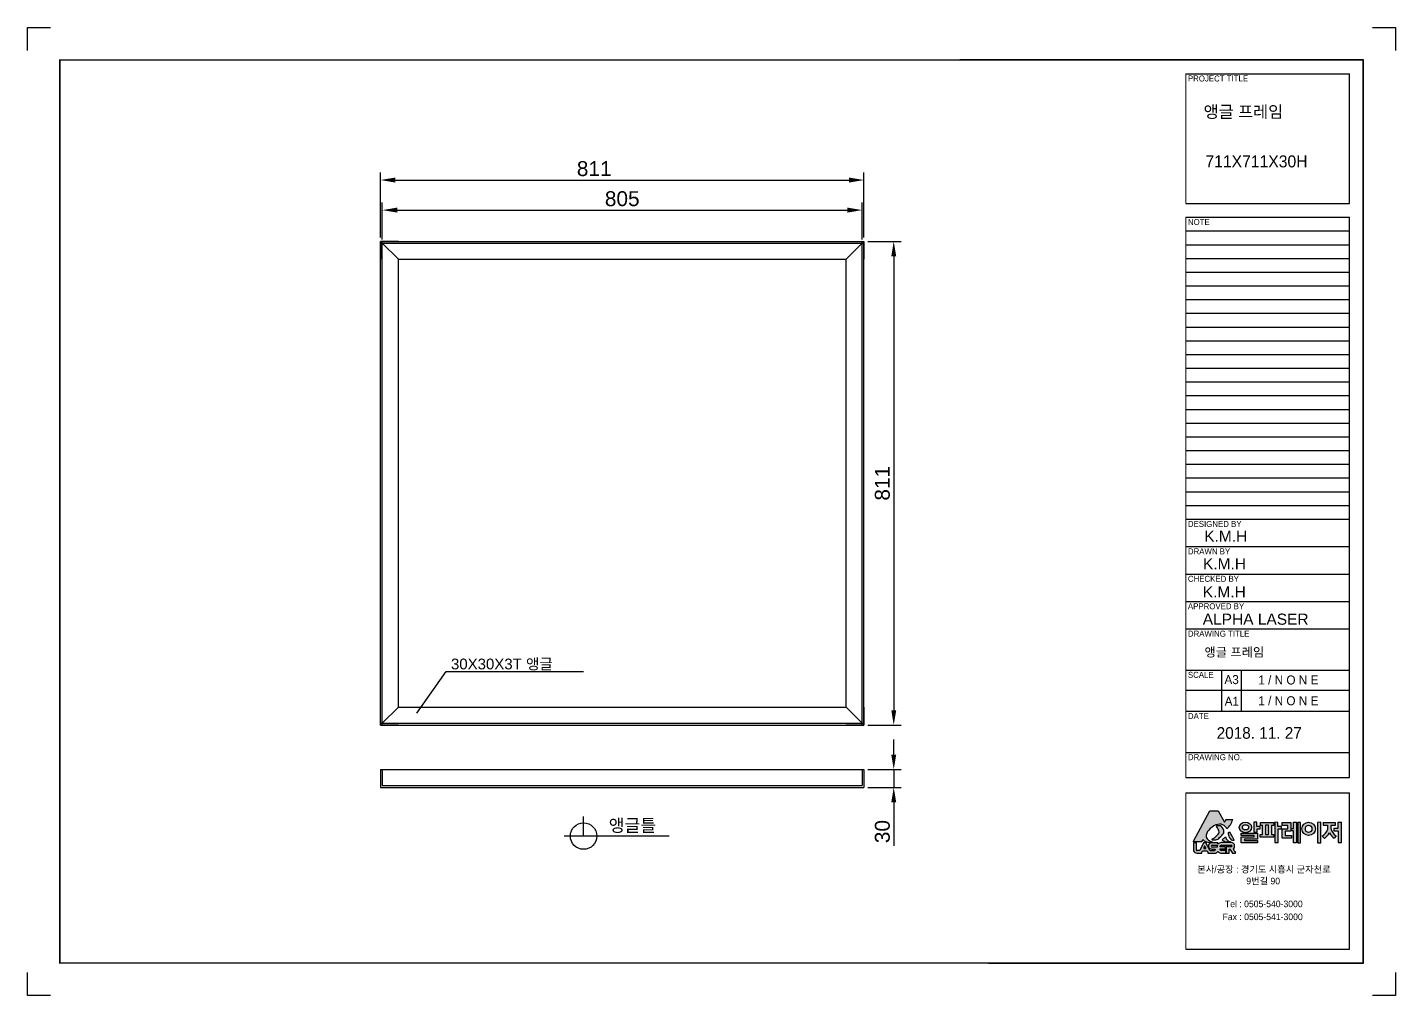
# Model space of a CAD drawing. Header units: millimetres. Extents: x 3004 to 7901, y -2029 to -406.
# Drawn here: x 5606 to 7901, y -2029 to -406 of the extents above; entities that cross this region are included whole.
import ezdxf
from ezdxf.enums import TextEntityAlignment as Align

# ---------------------------------------------------------------- set-up
doc = ezdxf.new("R2010")
doc.units = ezdxf.units.MM
doc.layers.add('LAYOUT', color=7, linetype='Continuous')
doc.layers.add('TEXT', color=7, linetype='Continuous')
doc.styles.add('H', font='')
doc.styles.get("Standard").update_dxf_attribs({"font": 'arial.ttf'})
doc.styles.get('H').set_extended_font_data('Dotum')
doc.dimstyles.new('ISO-25', dxfattribs={"dimscale": 10, "dimtxt": 2.5, "dimasz": 2.5, "dimexe": 1.25, "dimexo": 0.625, "dimtad": 1, "dimtxsty": 'Standard', "dimcen": 2.5, "dimadec": 0, "dimazin": 0, "dimtfac": 1, "dimtmove": 0, "dimatfit": 3, "dimfxl": 1, "dimarcsym": 0})

# ---------------------------------------------------------------- blocks, each defined once
blk = doc.blocks.new('*D2')
at = {"color": 0, "lineweight": -2, "transparency": 16777216}
for p, q in [((6198.3, -758.7), (6198.3, -649.6)), ((6223.3, -662.1), (6984.3, -662.1)), ((7009.3, -758.7), (7009.3, -649.6))]:
    blk.add_line(p, q, dxfattribs=at)
at = {"color": 0, "transparency": 16777216}
for points in [[(6223.3, -657.9), (6223.3, -666.3), (6198.3, -662.1)], [(6984.3, -657.9), (6984.3, -666.3), (7009.3, -662.1)]]:
    blk.add_solid(points, dxfattribs=at)
at = {"layer": 'Defpoints', "color": 0, "transparency": 16777216}
for p in [(7009.3, -662.1), (6198.3, -764.9), (7009.3, -764.9)]:
    blk.add_point(p, dxfattribs=at)
at = {"color": 0, "transparency": 16777216, "insert": (6556.8, -643.1), "char_height": 25, "attachment_point": 5}
blk.add_mtext('811', dxfattribs=at)
blk = doc.blocks.new('*D3')
at = {"color": 0, "lineweight": -2, "transparency": 16777216}
for p, q in [((7015.6, -764.9), (7071.8, -764.9)), ((7059.3, -789.9), (7059.3, -1550.9)), ((7015.6, -1575.9), (7071.8, -1575.9))]:
    blk.add_line(p, q, dxfattribs=at)
at = {"color": 0, "transparency": 16777216}
for points in [[(7055.2, -789.9), (7063.5, -789.9), (7059.3, -764.9)], [(7055.2, -1550.9), (7063.5, -1550.9), (7059.3, -1575.9)]]:
    blk.add_solid(points, dxfattribs=at)
at = {"layer": 'Defpoints', "color": 0, "transparency": 16777216}
for p in [(7009.3, -764.9), (7009.3, -1575.9), (7059.3, -1575.9)]:
    blk.add_point(p, dxfattribs=at)
at = {"color": 0, "transparency": 16777216, "insert": (7040.3, -1170.4), "char_height": 25, "attachment_point": 5, "rotation": 90}
blk.add_mtext('811', dxfattribs=at)
blk = doc.blocks.new('*D4')
at = {"color": 0, "lineweight": -2, "transparency": 16777216}
for p, q in [((7059.3, -1625.3), (7059.3, -1600.3)), ((7015.6, -1650.3), (7071.8, -1650.3)), ((7059.3, -1650.3), (7059.3, -1680.3)), ((7015.6, -1680.3), (7071.8, -1680.3)), ((7059.3, -1705.3), (7059.3, -1778.5))]:
    blk.add_line(p, q, dxfattribs=at)
at = {"color": 0, "transparency": 16777216}
for points in [[(7055.2, -1625.3), (7063.5, -1625.3), (7059.3, -1650.3)], [(7055.2, -1705.3), (7063.5, -1705.3), (7059.3, -1680.3)]]:
    blk.add_solid(points, dxfattribs=at)
at = {"layer": 'Defpoints', "color": 0, "transparency": 16777216}
for p in [(7009.3, -1650.3), (7009.3, -1680.3), (7059.3, -1680.3)]:
    blk.add_point(p, dxfattribs=at)
at = {"color": 0, "transparency": 16777216, "insert": (7040.3, -1754.4), "char_height": 25, "attachment_point": 5, "rotation": 90}
blk.add_mtext('30', dxfattribs=at)
blk = doc.blocks.new('*D5')
at = {"color": 0, "lineweight": -2, "transparency": 16777216}
for p, q in [((6201.3, -761.7), (6201.3, -700)), ((7006.3, -761.7), (7006.3, -700)), ((6226.3, -712.5), (6981.3, -712.5))]:
    blk.add_line(p, q, dxfattribs=at)
at = {"color": 0, "transparency": 16777216}
for points in [[(6226.3, -708.3), (6226.3, -716.7), (6201.3, -712.5)], [(6981.3, -708.3), (6981.3, -716.7), (7006.3, -712.5)]]:
    blk.add_solid(points, dxfattribs=at)
at = {"layer": 'Defpoints', "color": 0, "transparency": 16777216}
for p in [(7006.3, -712.5), (6201.3, -767.9), (7006.3, -767.9)]:
    blk.add_point(p, dxfattribs=at)
at = {"color": 0, "transparency": 16777216, "insert": (6603.8, -693.5), "char_height": 25, "attachment_point": 5}
blk.add_mtext('805', dxfattribs=at)

msp = doc.modelspace()

# ---------------------------------------------------------------- hatches: boundary and pattern name
h = msp.add_hatch(color=256)
h.dxf.hatch_style = 1
h.set_gradient(color1=(255, 0, 0), color2=(255, 159, 127), tint=1)
h.paths.add_polyline_path([(7562.463, -1770.699), (7562.406, -1771.802), (7575.726, -1771.802, 0.21428371), (7577.65, -1768.746, -0.65582827), (7578.566, -1768.492, 0.18566975), (7586.479, -1772.088, 0.14885116), (7593.316, -1772.107, 0.40417411), (7593.513, -1771.359, -0.31673285), (7583.675, -1763.609, -0.22153353), (7587.659, -1751.8, -0.10506606), (7599.957, -1743.231, -0.18522871), (7611.434, -1742.853, -0.19606385), (7617.93, -1750.036, 0.14159657), (7627.978, -1734.222), (7616.545, -1734.104), (7616.308, -1735.64), (7615.441, -1737.058), (7614.101, -1738.83), (7603.735, -1719.602), (7589.847, -1719.487)])
h.paths.add_polyline_path([(7600.746, -1761.3, -0.08302958), (7593.088, -1767.334, 0.23003429), (7593.874, -1768.467, 0.02120436), (7599.568, -1768.405, 0.13784813), (7606.064, -1764.505, 0.05763819), (7613.028, -1756.869, 0.06043638), (7612.952, -1752.449, 0.2375005), (7607.25, -1744.693), (7600.585, -1744.693), (7600.585, -1745.672, -0.12118266), (7605.449, -1755.568, -0.13516742)], flags=17)
h.paths.add_polyline_path([(7617.255, -1766.376), (7616.143, -1763.363), (7610.404, -1768.008, 0.04437814), (7615.469, -1772.065), (7624.175, -1771.714), (7624.175, -1771.363), (7621.111, -1770.376)], flags=17)
h.paths.add_polyline_path([(7622.743, -1764.174), (7623.64, -1765.658), (7626.488, -1768.564), (7628.192, -1769.24), (7630.133, -1769.24), (7630.113, -1768.511), (7627.019, -1762.721), (7622.786, -1754.9), (7620.932, -1755.903), (7620.932, -1758.601), (7622.248, -1762.21)])
h.paths.add_polyline_path([(7568.4, -1786.354, -0.41915539), (7566.643, -1784.747), (7566.643, -1772.902), (7562.384, -1772.902), (7562.384, -1786.558, 0.25445661), (7568.054, -1790.779), (7576.29, -1790.779), (7576.29, -1788.652), (7577.514, -1786.422), (7584.401, -1786.422), (7585.982, -1788.589), (7585.982, -1790.779), (7598.127, -1790.779, 0.1904791), (7603.089, -1787.831, 0.14773497), (7607.988, -1790.565), (7616.261, -1790.565), (7616.261, -1786.36), (7608.659, -1786.36, -0.05244857), (7606.794, -1785.038), (7606.794, -1783.069), (7616.135, -1783.069), (7616.135, -1779.876), (7606.763, -1779.876), (7606.763, -1778.456, -0.04476099), (7609.215, -1776.999), (7625.601, -1776.999, -0.64883607), (7625.948, -1780.178), (7617.041, -1780.178), (7617.041, -1790.689), (7621.814, -1790.689), (7621.814, -1783.869), (7623.446, -1783.869, 0.01692036), (7627.702, -1790.652), (7632.795, -1790.652), (7632.795, -1789.287, -0.02431798), (7628.711, -1783.981, 0.06490835), (7631.056, -1780.887), (7631.056, -1776.144, 0.2290019), (7625.777, -1772.712), (7609.249, -1772.712, 0.12700309), (7602.809, -1775.659), (7602.809, -1773.003), (7592.486, -1773.003, 0.22688985), (7587.342, -1776.655), (7587.342, -1780.557, 0.19348323), (7592.958, -1784.057), (7597.977, -1784.057, 0.03004557), (7598.943, -1785.092, 0.13671569), (7597.253, -1786.654), (7590.065, -1786.654), (7582.977, -1773.259), (7579.173, -1773.259), (7572.71, -1786.354)])
h.paths.add_polyline_path([(7579.336, -1782.757), (7579.336, -1781.399), (7580.93, -1778.24), (7582.865, -1781.565), (7582.865, -1782.757)], flags=16)
h.paths.add_polyline_path([(7593.405, -1776.994), (7602.042, -1776.97), (7601.669, -1780.501), (7593.723, -1780.501, -0.92495809)], flags=16)
edge = h.paths.add_edge_path()
edge.add_ellipse((7649.358, -1747.454), major_axis=(-10.333, -0.14), ratio=0.85059813, start_angle=0, end_angle=360)
edge = h.paths.add_edge_path(flags=16)
edge.add_ellipse((7649.497, -1747.275), major_axis=(-5.246, 0), ratio=0.84336764, start_angle=0, end_angle=360)
h.paths.add_polyline_path([(7669.532, -1757.053), (7642.393, -1757.053), (7642.223, -1761.239), (7663.788, -1761.239), (7663.788, -1763.409), (7642.298, -1763.409), (7642.298, -1773.159), (7669.453, -1773.159), (7669.453, -1769.319), (7647.517, -1769.319), (7647.517, -1767.241), (7669.532, -1767.241)])
h.paths.add_polyline_path([(7663.705, -1755.469), (7669.052, -1755.469), (7669.052, -1749.688), (7674.24, -1749.688), (7674.24, -1745.701), (7668.653, -1745.701), (7668.653, -1738.644), (7663.705, -1738.723)])
h.paths.add_polyline_path([(7677.961, -1743.961), (7677.961, -1759.414), (7674.007, -1759.414), (7674.007, -1763.962), (7696.93, -1763.962), (7696.93, -1759.454), (7692.817, -1759.454), (7692.817, -1743.954), (7696.77, -1743.954), (7696.77, -1739.406), (7674.805, -1739.406), (7674.566, -1743.961)])
h.paths.add_polyline_path([(7683.072, -1743.682), (7687.945, -1743.802), (7687.945, -1759.443), (7683.072, -1759.443)], flags=16)
h.paths.add_polyline_path([(7703.728, -1746.094), (7703.728, -1739.009), (7698.809, -1738.754), (7698.809, -1772.966), (7704.111, -1772.966), (7704.111, -1749.86), (7709.925, -1749.86), (7709.925, -1746.094)])
h.paths.add_polyline_path([(7715.839, -1753.511), (7725.229, -1753.511), (7725.229, -1739.379), (7710.965, -1739.379), (7711.004, -1743.938), (7720.194, -1743.938), (7720.194, -1749.938), (7711.204, -1749.938), (7711.204, -1765.466), (7726.587, -1765.466), (7726.587, -1760.716), (7715.839, -1760.716)])
h.paths.add_polyline_path([(7729.791, -1773.014), (7735.025, -1773.014), (7735.025, -1738.81), (7729.83, -1738.81), (7729.83, -1749.12), (7725.993, -1749.12), (7725.931, -1753.085), (7729.791, -1753.085)])
h.paths.add_polyline_path([(7737.001, -1773.053), (7741.734, -1773.053), (7741.734, -1739.064), (7737.001, -1739.064)])
edge = h.paths.add_edge_path()
edge.add_ellipse((7755.356, -1749.887), major_axis=(-11.318, 0), ratio=0.97440093, start_angle=0, end_angle=360)
edge = h.paths.add_edge_path(flags=16)
edge.add_ellipse((7755.396, -1749.887), major_axis=(0, -6.194), ratio=0.89757008, start_angle=0, end_angle=360)
h.paths.add_polyline_path([(7770.077, -1773.182), (7775.772, -1773.182), (7775.772, -1738.856), (7770.077, -1738.907)])
h.paths.add_polyline_path([(7790.343, -1756.775, 0.12138521), (7798.097, -1765.421), (7801.331, -1761.639, -0.19692761), (7792.589, -1748.847), (7792.589, -1743.975), (7799.866, -1743.975), (7799.866, -1739.355), (7779.729, -1739.355), (7779.729, -1743.875), (7787.062, -1743.875), (7787.062, -1750.771, -0.18109708), (7778.168, -1762.039), (7781.84, -1765.771, 0.10922561)])
h.paths.add_polyline_path([(7810.462, -1738.798), (7805.052, -1738.798), (7805.052, -1748.511), (7797.916, -1748.511), (7797.916, -1752.985), (7804.946, -1752.985), (7804.946, -1772.885), (7810.462, -1772.885)])

# ---------------------------------------------------------------- linework, layer by layer
for p, q in [((5605.832, -406.164), (5644.48, -406.164)), ((5605.832, -444.813), (5605.832, -406.164)), ((7862.676, -406.164), (7901.325, -406.164)), ((7901.325, -406.164), (7901.325, -444.813)), ((7549.188, -483.824), (7823.665, -483.824)), ((7823.665, -701.472), (7823.665, -483.824)), ((7549.188, -701.472), (7823.665, -701.472)), ((7549.188, -724.477), (7823.665, -724.477)), ((7823.665, -1663.837), (7823.665, -724.477)), ((7549.188, -747.482), (7823.665, -747.482)), ((6198.327, -764.915), (6198.327, -794.915)), ((6198.327, -764.915), (7009.327, -764.915)), ((6198.327, -1575.915), (6198.327, -764.915)), ((6228.327, -764.915), (6198.327, -764.915)), ((6198.327, -767.915), (7009.327, -767.915)), ((6201.327, -1575.915), (6201.327, -764.915)), ((6228.327, -794.915), (6201.327, -767.915)), ((6979.327, -764.915), (7009.327, -764.915)), ((6979.327, -794.915), (7006.327, -767.915)), ((7006.327, -1575.915), (7006.327, -764.915)), ((7009.327, -794.915), (7009.327, -764.915)), ((7009.327, -764.915), (7009.327, -794.915)), ((7009.327, -1575.915), (7009.327, -764.915)), ((7549.188, -770.487), (7823.665, -770.487)), ((6228.327, -794.915), (6979.327, -794.915)), ((6228.327, -1545.915), (6228.327, -794.915)), ((6979.327, -1545.915), (6979.327, -794.915)), ((7549.188, -793.493), (7823.665, -793.493)), ((7549.188, -816.498), (7823.665, -816.498)), ((7549.188, -839.503), (7823.665, -839.503)), ((7549.188, -862.508), (7823.665, -862.508)), ((7549.188, -885.513), (7823.665, -885.513)), ((7549.188, -908.518), (7823.665, -908.518)), ((7549.188, -931.523), (7823.665, -931.523)), ((7549.188, -954.528), (7823.665, -954.528)), ((7549.188, -977.534), (7823.665, -977.534)), ((7549.188, -1000.539), (7823.665, -1000.539)), ((7549.188, -1023.544), (7823.665, -1023.544)), ((7549.188, -1046.549), (7823.665, -1046.549)), ((7549.188, -1069.554), (7823.665, -1069.554)), ((7549.188, -1092.559), (7823.665, -1092.559)), ((7549.188, -1115.564), (7823.665, -1115.564)), ((7549.188, -1138.569), (7823.665, -1138.569)), ((7549.188, -1161.575), (7823.665, -1161.575)), ((7549.188, -1184.58), (7823.665, -1184.58)), ((7549.188, -1207.585), (7823.665, -1207.585)), ((7549.188, -1230.59), (7823.665, -1230.59)), ((7549.188, -1276.6), (7823.665, -1276.6)), ((7549.188, -1322.61), (7823.665, -1322.61)), ((7549.188, -1368.621), (7823.665, -1368.621)), ((7549.188, -1414.631), (7823.665, -1414.631)), ((6259.423, -1556.065), (6308.556, -1486.143)), ((6308.556, -1486.143), (6539.044, -1486.143)), ((7549.188, -1483.646), (7823.665, -1483.646)), ((7609.352, -1483.646), (7609.352, -1552.662)), ((7642.343, -1483.646), (7642.343, -1552.662)), ((7823.665, -1518.154), (7549.188, -1518.154)), ((6198.327, -1575.915), (6198.327, -1545.915)), ((6228.327, -1545.915), (6201.327, -1572.915)), ((6228.327, -1545.915), (6979.327, -1545.915)), ((6979.327, -1545.915), (7006.327, -1572.915)), ((7009.327, -1545.915), (7009.327, -1575.915)), ((7009.327, -1575.915), (7009.327, -1545.915)), ((7549.188, -1552.662), (7823.665, -1552.662)), ((6198.327, -1572.915), (7009.327, -1572.915)), ((6198.327, -1575.915), (6228.327, -1575.915)), ((6198.327, -1575.915), (7009.327, -1575.915)), ((6228.327, -1575.915), (6198.327, -1575.915)), ((7009.327, -1575.915), (6979.327, -1575.915)), ((6979.327, -1575.915), (7009.327, -1575.915)), ((7549.188, -1621.677), (7823.665, -1621.677)), ((6198.327, -1650.326), (7009.327, -1650.326)), ((6198.327, -1650.326), (6198.327, -1680.326)), ((6201.327, -1650.326), (6201.327, -1677.326)), ((7006.327, -1650.326), (7006.327, -1677.326)), ((7009.327, -1650.326), (7009.327, -1680.326)), ((7549.188, -1663.837), (7823.665, -1663.837)), ((6198.327, -1680.326), (7009.327, -1680.326)), ((6201.327, -1677.326), (7006.327, -1677.326)), ((7549.188, -1689.529), (7823.665, -1689.529)), ((7823.665, -1951.746), (7823.665, -1689.529)), ((7562.463, -1770.699), (7589.847, -1719.487)), ((7589.847, -1719.487), (7603.735, -1719.602)), ((7603.735, -1719.602), (7614.101, -1738.83)), ((6539.015, -1761.892), (6539.015, -1729.12)), ((7614.101, -1738.83), (7615.441, -1737.058)), ((7615.441, -1737.058), (7616.308, -1735.64)), ((7616.308, -1735.64), (7616.545, -1734.104)), ((7616.545, -1734.104), (7627.978, -1734.222)), ((7668.653, -1738.644), (7663.705, -1738.723)), ((7663.705, -1738.723), (7663.705, -1755.469)), ((7668.653, -1745.701), (7668.653, -1738.644)), ((7674.566, -1743.961), (7674.805, -1739.406)), ((7677.961, -1743.961), (7674.566, -1743.961)), ((7674.805, -1739.406), (7696.77, -1739.406)), ((7677.961, -1759.414), (7677.961, -1743.961)), ((7683.072, -1743.682), (7683.072, -1759.443)), ((7687.945, -1743.802), (7683.072, -1743.682)), ((7687.945, -1759.443), (7687.945, -1743.802)), ((7696.77, -1743.954), (7692.817, -1743.954)), ((7692.817, -1743.954), (7692.817, -1759.454)), ((7696.77, -1739.406), (7696.77, -1743.954)), ((7698.809, -1738.754), (7698.809, -1772.966)), ((7703.728, -1739.009), (7698.809, -1738.754)), ((7703.728, -1746.094), (7703.728, -1739.009)), ((7710.965, -1739.379), (7725.229, -1739.379)), ((7711.004, -1743.938), (7710.965, -1739.379)), ((7720.194, -1743.938), (7711.004, -1743.938)), ((7720.194, -1749.938), (7720.194, -1743.938)), ((7725.229, -1739.379), (7725.229, -1753.511)), ((7729.83, -1749.12), (7729.83, -1738.81)), ((7729.83, -1738.81), (7735.025, -1738.81)), ((7735.025, -1738.81), (7735.025, -1773.014)), ((7737.001, -1739.064), (7737.001, -1773.053)), ((7741.734, -1739.064), (7737.001, -1739.064)), ((7741.734, -1773.053), (7741.734, -1739.064)), ((7775.772, -1738.856), (7770.077, -1738.907)), ((7770.077, -1738.907), (7770.077, -1773.182)), ((7775.772, -1773.182), (7775.772, -1738.856)), ((7779.729, -1739.355), (7799.866, -1739.355)), ((7779.729, -1739.355), (7779.729, -1743.875)), ((7779.729, -1743.875), (7787.062, -1743.875)), ((7787.062, -1743.875), (7787.062, -1750.771)), ((7799.866, -1743.975), (7792.589, -1743.975)), ((7792.589, -1743.975), (7792.589, -1748.847)), ((7799.866, -1739.355), (7799.866, -1743.975)), ((7805.052, -1748.511), (7805.052, -1738.798)), ((7805.052, -1738.798), (7810.462, -1738.798)), ((7810.462, -1772.885), (7810.462, -1738.798)), ((6682.657, -1761.892), (6506.244, -1761.892)), ((7607.25, -1744.693), (7600.585, -1744.693)), ((7600.585, -1744.693), (7600.585, -1745.672)), ((7610.404, -1768.008), (7616.143, -1763.363)), ((7616.143, -1763.363), (7617.255, -1766.376)), ((7617.255, -1766.376), (7621.111, -1770.376)), ((7620.932, -1755.903), (7622.786, -1754.9)), ((7620.932, -1758.601), (7620.932, -1755.903)), ((7622.248, -1762.21), (7620.932, -1758.601)), ((7622.743, -1764.174), (7622.248, -1762.21)), ((7623.64, -1765.658), (7622.743, -1764.174)), ((7622.815, -1754.954), (7627.019, -1762.721)), ((7626.488, -1768.564), (7623.64, -1765.658)), ((7627.019, -1762.721), (7630.113, -1768.511)), ((7642.223, -1761.239), (7642.393, -1757.053)), ((7663.788, -1761.239), (7642.223, -1761.239)), ((7642.298, -1773.159), (7642.298, -1763.409)), ((7642.298, -1763.409), (7663.788, -1763.409)), ((7642.393, -1757.053), (7669.532, -1757.053)), ((7669.532, -1767.241), (7647.517, -1767.241)), ((7647.517, -1767.241), (7647.517, -1769.319)), ((7663.705, -1755.469), (7669.052, -1755.469)), ((7663.788, -1763.409), (7663.788, -1761.239)), ((7674.24, -1745.701), (7668.653, -1745.701)), ((7669.052, -1755.469), (7669.052, -1749.688)), ((7669.052, -1749.688), (7674.24, -1749.688)), ((7669.532, -1757.053), (7669.532, -1767.241)), ((7674.007, -1763.962), (7674.007, -1759.414)), ((7674.007, -1759.414), (7677.961, -1759.414)), ((7696.93, -1763.962), (7674.007, -1763.962)), ((7674.24, -1749.688), (7674.24, -1745.701)), ((7683.072, -1759.443), (7687.945, -1759.443)), ((7692.817, -1759.454), (7696.93, -1759.454)), ((7696.93, -1759.454), (7696.93, -1763.962)), ((7709.925, -1746.094), (7703.728, -1746.094)), ((7704.111, -1772.966), (7704.111, -1749.86)), ((7704.111, -1749.86), (7709.925, -1749.86)), ((7709.925, -1749.86), (7709.925, -1746.094)), ((7711.204, -1765.466), (7711.204, -1749.938)), ((7711.204, -1749.938), (7720.194, -1749.938)), ((7726.587, -1765.466), (7711.204, -1765.466)), ((7725.229, -1753.511), (7715.839, -1753.511)), ((7715.839, -1753.511), (7715.839, -1760.716)), ((7715.839, -1760.716), (7726.587, -1760.716)), ((7725.931, -1753.085), (7725.993, -1749.12)), ((7729.791, -1753.085), (7725.931, -1753.085)), ((7725.993, -1749.12), (7729.83, -1749.12)), ((7726.587, -1760.716), (7726.587, -1765.466)), ((7729.791, -1773.014), (7729.791, -1753.085)), ((7778.168, -1762.039), (7781.84, -1765.771)), ((7797.916, -1748.511), (7797.916, -1752.985)), ((7797.916, -1748.511), (7805.052, -1748.511)), ((7797.916, -1752.985), (7804.946, -1752.985)), ((7801.331, -1761.639), (7798.097, -1765.421)), ((7804.946, -1752.985), (7804.946, -1772.885)), ((7562.384, -1772.902), (7566.643, -1772.902)), ((7562.384, -1772.902), (7562.384, -1786.558)), ((7562.406, -1771.802), (7562.463, -1770.699)), ((7575.726, -1771.802), (7562.406, -1771.802)), ((7566.643, -1772.902), (7566.643, -1784.747)), ((7572.71, -1786.354), (7568.223, -1786.354)), ((7579.173, -1773.259), (7572.71, -1786.354)), ((7576.29, -1788.652), (7577.514, -1786.422)), ((7576.29, -1790.779), (7576.29, -1788.652)), ((7577.514, -1786.422), (7584.401, -1786.422)), ((7582.977, -1773.259), (7579.173, -1773.259)), ((7580.93, -1778.24), (7579.336, -1781.399)), ((7579.336, -1781.399), (7579.336, -1782.757)), ((7579.336, -1782.757), (7582.865, -1782.757)), ((7582.865, -1781.565), (7580.93, -1778.24)), ((7582.865, -1782.757), (7582.865, -1781.565)), ((7590.065, -1786.654), (7582.977, -1773.259)), ((7584.401, -1786.422), (7585.982, -1788.589)), ((7585.982, -1788.589), (7585.982, -1790.779)), ((7587.342, -1776.655), (7587.342, -1780.557)), ((7597.253, -1786.654), (7590.065, -1786.654)), ((7602.809, -1773.003), (7592.486, -1773.003)), ((7592.958, -1784.057), (7597.977, -1784.057)), ((7593.405, -1776.994), (7602.042, -1776.97)), ((7601.669, -1780.501), (7593.679, -1780.501)), ((7602.042, -1776.97), (7601.669, -1780.501)), ((7602.809, -1775.659), (7602.809, -1773.003)), ((7606.763, -1779.876), (7606.763, -1778.456)), ((7616.135, -1779.876), (7606.763, -1779.876)), ((7606.794, -1785.038), (7606.794, -1783.069)), ((7606.794, -1783.069), (7616.135, -1783.069)), ((7616.261, -1786.36), (7608.659, -1786.36)), ((7609.215, -1776.999), (7625.601, -1776.999)), ((7625.777, -1772.712), (7609.249, -1772.712)), ((7624.175, -1771.714), (7615.469, -1772.065)), ((7616.135, -1783.069), (7616.135, -1779.876)), ((7616.261, -1790.565), (7616.261, -1786.36)), ((7625.948, -1780.178), (7617.041, -1780.178)), ((7617.041, -1780.178), (7617.041, -1790.689)), ((7621.111, -1770.376), (7624.175, -1771.363)), ((7621.814, -1790.689), (7621.814, -1783.869)), ((7621.814, -1783.869), (7623.446, -1783.869)), ((7624.175, -1771.363), (7624.175, -1771.714)), ((7628.192, -1769.24), (7626.488, -1768.564)), ((7630.133, -1769.24), (7628.192, -1769.24)), ((7630.113, -1768.511), (7630.133, -1769.24)), ((7631.056, -1780.887), (7631.056, -1776.144)), ((7632.795, -1790.652), (7632.795, -1789.287)), ((7669.453, -1773.159), (7642.298, -1773.159)), ((7647.517, -1769.319), (7669.453, -1769.319)), ((7669.453, -1769.319), (7669.453, -1773.159)), ((7698.809, -1772.966), (7704.111, -1772.966)), ((7735.025, -1773.014), (7729.791, -1773.014)), ((7737.001, -1773.053), (7741.734, -1773.053)), ((7770.077, -1773.182), (7775.772, -1773.182)), ((7804.946, -1772.885), (7810.462, -1772.885)), ((7568.054, -1790.779), (7576.29, -1790.779)), ((7585.982, -1790.779), (7598.127, -1790.779)), ((7607.988, -1790.565), (7616.261, -1790.565)), ((7617.041, -1790.689), (7621.814, -1790.689)), ((7627.702, -1790.652), (7632.795, -1790.652)), ((7549.188, -1951.746), (7823.665, -1951.746)), ((5605.832, -2029.406), (5605.832, -1990.757)), ((7901.325, -1990.757), (7901.325, -2029.406)), ((5644.48, -2029.406), (5605.832, -2029.406)), ((7901.325, -2029.406), (7862.676, -2029.406))]:
    msp.add_line(p, q)
at = {"color": 0, "lineweight": 20}
for p, q in [((7549.188, -701.472), (7549.188, -483.824)), ((7549.188, -1663.837), (7549.188, -724.477)), ((7549.188, -1951.746), (7549.188, -1689.529))]:
    msp.add_line(p, q, dxfattribs=at)
msp.add_circle((6539.015, -1761.892), 22.209)
for centre, radius, start, end in [((7613.973, -1776.455), 36.059, 112.874191, 136.864774), ((7606.188, -1758.001), 16.031, 70.897875, 112.875146), ((7605.875, -1754.408), 12.823, 19.937496, 64.30917), ((7595.593, -1724.745), 33.743, 311.450856, 343.688092), ((7598.34, -1761.98), 14.755, 136.374935, 186.339734), ((7594.098, -1760.498), 10.877, 196.62086, 266.919681), ((7587.659, -1751.8), 5.389267698774348e-13, 159.499335, 330.642246), ((7578.873, -1741.417), 29.56, 298.744002, 317.729432), ((7594.647, -1767.092), 1.578, 188.84762, 240.666143), ((7595.877, -1754.898), 14.003, 285.284059, 316.678667), ((7582.903, -1760.509), 23.082, 12.360482, 39.998737), ((7592.689, -1749.894), 13.965, 305.237908, 336.029381), ((7576.533, -1730.582), 44.976, 311.040269, 324.23537), ((7602.397, -1754.235), 10.705, 9.603428, 63.04441), ((7594.774, -1754.969), 18.352, 354.060111, 7.894282), ((7767.571, -1744.529), 20.467, 301.183897, 342.243286), ((7765.747, -1742.041), 28.672, 304.144287, 329.078111), ((7811.765, -1745.365), 24.271, 208.042123, 235.726125), ((7812.569, -1744.576), 20.432, 192.066379, 236.628652), ((7569.098, -1783.459), 7.395, 204.778695, 261.883955), ((7568.311, -1784.687), 1.669, 182.061918, 266.973053), ((7573.286, -1768.133), 4.406, 303.622917, 352.00729), ((7578.163, -1768.818), 0.518, 38.969526, 171.952327), ((7587.198, -1760.002), 12.108, 224.525084, 266.598355), ((7578.566, -1768.492), 4.121204710827442e-13, 41.27589, 185.355825), ((7589.927, -1760.869), 11.737, 252.915246, 285.363177), ((7593.731, -1780.204), 7.308, 99.810014, 150.943632), ((7594.504, -1775.323), 8.87, 216.162997, 259.964855), ((7593.701, -1778.735), 1.766, 99.63864, 269.291235), ((7593.028, -1771.631), 0.556, 270.941248, 29.231829), ((7595.994, -1701.337), 67.164, 268.191046, 273.049999), ((7600.901, -1788.906), 4.287, 117.182533, 148.322406), ((7607.064, -1776.546), 11.79, 219.576346, 226.460213), ((7596.879, -1783.03), 7.85, 279.151715, 322.289549), ((7611.738, -1786.659), 14.167, 100.116137, 129.068103), ((7610.063, -1781.088), 9.702, 224.033536, 257.648747), ((7616.111, -1791.39), 15.959, 115.603417, 125.855038), ((7614.008, -1776.837), 10.923, 228.666746, 240.676069), ((7635.749, -1741.56), 36.631, 226.21908, 236.38313), ((7725.763, -1724.401), 118.344, 210.165655, 214.043147), ((7625.065, -1778.666), 1.751, 300.282236, 72.190083), ((7624.866, -1779.888), 7.234, 31.170272, 82.764029), ((7618.017, -1773.442), 15.015, 315.418233, 330.273293), ((7685.262, -1744.679), 68.868, 214.798961, 220.371132)]:
    msp.add_arc(centre, radius, start, end)
for centre, major_axis, ratio in [((7649.358, -1747.454), (-10.333, -0.14), 0.85059813), ((7649.497, -1747.275), (-5.246, 0), 0.84336764), ((7755.356, -1749.887), (-11.318, 0), 0.97440093), ((7755.396, -1749.887), (0, -6.194), 0.89757008)]:
    msp.add_ellipse(centre, major_axis=major_axis, ratio=ratio)
at = {"layer": 'LAYOUT'}
for p, q in [((7846.67, -460.819), (7170.319, -460.819)), ((7846.67, -612.653), (7846.67, -460.819)), ((7846.67, -1974.751), (7846.67, -1728.805)), ((5660.486, -1909.166), (5660.486, -1974.751)), ((7218.142, -1974.751), (7846.67, -1974.751))]:
    msp.add_line(p, q, dxfattribs=at)
at = {"layer": 'LAYOUT', "const_width": 2.733}
msp.add_lwpolyline([(5660.486, -1974.751), (7846.67, -1974.751), (7846.67, -460.819), (5660.486, -460.819)], close=True, dxfattribs=at)

# ---------------------------------------------------------------- texts
at = {"style": 'H'}
for s, height, p in [('PROJECT TITLE', 10.06474, (7552.852, -496.857)), ('앵글 프레임', 20.1295, (7579.148, -557.643)), ('711X711X30H', 20.12948, (7582.243, -640.869)), ('NOTE', 10.0647, (7552.852, -737.511)), ('DESIGNED BY', 10.06474, (7552.852, -1243.623)), ('DRAWN BY', 10.0647, (7552.852, -1289.634)), ('CHECKED BY', 10.0647, (7552.852, -1335.644)), ('APPROVED BY', 10.06474, (7552.852, -1381.654)), ('DRAWING TITLE', 10.06474, (7552.852, -1427.664)), ('앵글 프레임', 15.0971, (7580.658, -1461.084)), ('SCALE', 10.0647, (7552.852, -1496.68)), ('A3', 15.0971, (7614.079, -1507.151)), ('1 / N O N E', 15.09711, (7670.852, -1507.796)), ('A1', 15.0971, (7614.447, -1543.411)), ('1 / N O N E', 15.09711, (7670.852, -1542.613)), ('DATE', 10.0647, (7552.852, -1565.695)), ('2018. 11. 27', 19.62625, (7601.111, -1598.859)), ('DRAWING NO.', 10.06474, (7552.852, -1634.71)), ('본사/공장 : 경기도 시흥시 군자천로', 11.07122, (7568.525, -1823.348)), ('9번길 90', 11.0712, (7650.751, -1842.81)), ('Tel : 0505-540-3000', 11.07122, (7614.935, -1881.16)), ('Fax : 0505-541-3000', 11.07122, (7610.999, -1902.844))]:
    msp.add_text(s, height=height, dxfattribs=at).set_placement(p)
for s, height, p in [('K.M.H', 18.59, (7580.227, -1268.493)), ('K.M.H', 18.59, (7578.126, -1314.677)), ('K.M.H', 18.59, (7577.775, -1361.911)), ('ALPHA LASER', 18.59, (7577.775, -1407.572)), ('30X30X3T 앵글', 18, (6316.497, -1482.434))]:
    msp.add_text(s, height=height).set_placement(p)
at = {"layer": 'TEXT'}
msp.add_text('앵글틀', height=21.125, dxfattribs=at).set_placement((6620.932, -1754.603), align=Align.CENTER)

# ---------------------------------------------------------------- dimensions: what is measured, and where the dimension line sits
dim = msp.add_linear_dim(base=(7009.327, -662.092), p1=(6198.327, -764.915), p2=(7009.327, -764.915), dimstyle='ISO-25')
dim.commit()
dim.dimension.update_dxf_attribs({"geometry": '*D2', "text_midpoint": (6556.827, -662.092), "dimtype": 128})
dim = msp.add_linear_dim(base=(7006.327, -712.493), p1=(6201.327, -767.915), p2=(7006.327, -767.915), dimstyle='ISO-25')
dim.commit()
dim.dimension.update_dxf_attribs({"geometry": '*D5', "text_midpoint": (6603.827, -693.479)})
for base, p1, p2, picture, middle in [((7059.329, -1575.915), (7009.327, -764.915), (7009.327, -1575.915), '*D3', (7040.315, -1170.415)), ((7059.329, -1680.326), (7009.327, -1650.326), (7009.327, -1680.326), '*D4', (7040.306, -1754.431))]:
    dim = msp.add_linear_dim(base=base, p1=p1, p2=p2, angle=90, dimstyle='ISO-25')
    dim.commit()
    dim.dimension.update_dxf_attribs({"geometry": picture, "text_midpoint": middle})

doc.saveas('drawing.dxf')
